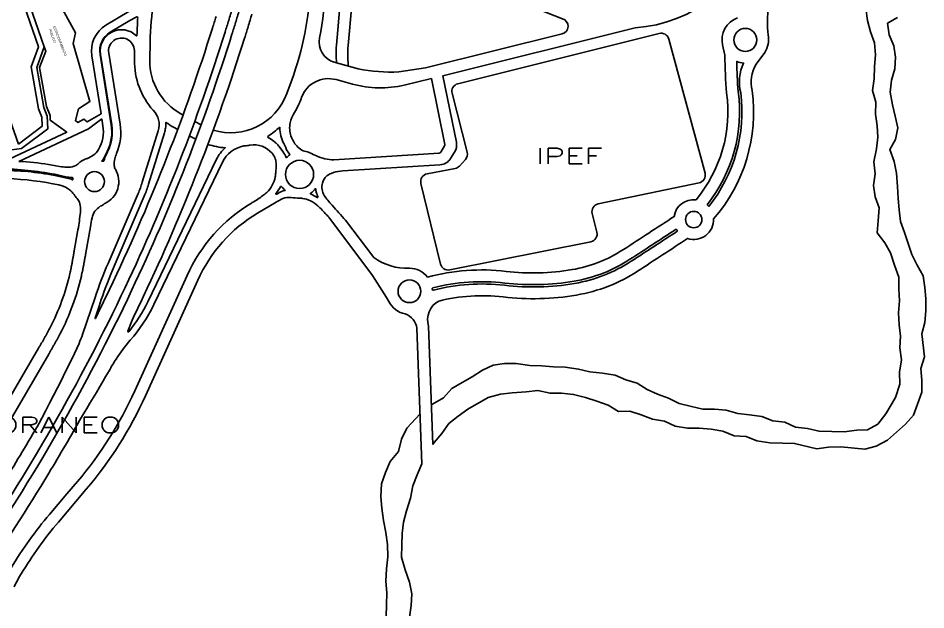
# Model space of a CAD drawing. Header units: millimetres. Extents: x 4374322 to 4409026, y 6503580 to 6534206.
# Drawn here: x 4380603 to 4381763, y 6528536 to 6529292 of the extents above; entities that cross this region are included whole.
import ezdxf

# ---------------------------------------------------------------- set-up
doc = ezdxf.new("R2010")
doc.units = ezdxf.units.MM
for name, color, linetype in [('LINEA CALLE', 252, 'Continuous'), ('NOMBRE BARRIO', 8, 'Continuous'), ('RIO', 252, 'Continuous')]:
    doc.layers.add(name, color=color, linetype=linetype)
doc.styles.add('ROMANS', font='romans')
doc.styles.add('S1', font='ROMANS')
doc.styles.get("Standard").update_dxf_attribs({"font": 'arial.ttf'})

msp = doc.modelspace()

# ---------------------------------------------------------------- linework, layer by layer
at = {"layer": 'LINEA CALLE', "transparency": 33554687}
for points in [[(4381017.9, 6529096.8), (4381142.1, 6529104.6, 0.241117), (4381155.8, 6529112.8), (4381160.8, 6529120.7, 0.193023), (4381163.1, 6529133.6), (4381145.8, 6529218.5), (4381391.8, 6529279.7, 0.30373), (4381551.7, 6529404.4, 0.085267), (4381567.8, 6529466.3, -0.035451), (4381613.8, 6529604.2), (4381680.1, 6529772.7, 0.412585), (4381670.3, 6529795.3), (4381382.1, 6529911.2)], [(4380709, 6529169.6), (4380697.1, 6529244.1, -0.306364), (4380715.3, 6529283.1), (4380744.7, 6529300.7, 0.222376), (4380757.2, 6529319.3, -0.016653), (4380762.5, 6529346.6, 0.025173), (4380762.7, 6529348, -0.03894), (4380782.3, 6529411.7, -0.102694), (4380806.7, 6529442.2, 0.431401), (4380814.1, 6529538.2)], [(4380897.7, 6529438.7), (4380895.3, 6529439.7, 0.43938), (4380794.4, 6529389.5), (4380787.2, 6529364.6, 0.06598), (4380771.8, 6529261.6), (4380771.4, 6529238.2, 0.278021), (4380810.9, 6529169.9), (4380813.7, 6529168.4)], [(4380852.3, 6529149, 0.397578), (4380946.4, 6529195.8), (4380949.3, 6529203.8), (4380952.6, 6529212.8, 0.078302), (4380976.6, 6529333.8), (4380977.4, 6529352.6, 0.284233), (4380937.8, 6529422.6)], [(4381009.8, 6529235.1), (4381009.4, 6529243.6, -0.034581), (4381009.7, 6529257.4), (4381014.6, 6529311.5, -0.035414), (4381016.9, 6529325.4), (4381028.9, 6529376.5, -0.438837), (4381078.1, 6529394.1), (4381080.5, 6529393.2, 0.589615), (4381087.3, 6529398.7, -0.111724), (4381088.2, 6529420.6), (4381088.8, 6529422.9)], [(4381025, 6529230.9), (4381024.4, 6529243.2, -0.034581), (4381024.7, 6529257.1), (4381029.4, 6529309.1, -0.035414), (4381031.7, 6529323), (4381043.2, 6529371.6, -0.432922), (4381071.7, 6529380.5), (4381298.8, 6529291.2)], [(4381569.6, 6529341.9, 0.102826), (4381561.4, 6529270.7, -0.203625), (4381557.2, 6529248.2), (4381546.4, 6529233.1, 0.210014), (4381541.2, 6529199.4, -0.214753), (4381491.9, 6529035.6, -0.519136), (4381458.7, 6529010.5, 0.000163), (4381394.8, 6528968.8, -0.102585), (4381316.7, 6528938.2, -0.071563), (4381222.8, 6528935.8, 0.089695), (4381140.5, 6528930.6, 0.359157), (4381127.5, 6528898.4), (4381133.1, 6528747.3)], [(4380996.1, 6529333.1, -0.040234), (4380988.1, 6529266.7, 0.394051), (4381007, 6529235.9), (4381037.7, 6529227.4, 0.06107), (4381089.5, 6529223.4), (4381123.8, 6529228.5)], [(4380876.9, 6529304.9, -0.001359), (4380872.1, 6529289, -0.001464), (4380867.5, 6529274.3, -0.034455), (4380739.8, 6528948, -0.039458), (4380540.2, 6528600.1)], [(4380885.7, 6529302.2, -0.001359), (4380880.9, 6529286.3, -0.001464), (4380876.3, 6529271.6, -0.034455), (4380748.1, 6528944.1, -0.039876), (4380545.4, 6528591.4)], [(4380856, 6529294, -0.001464), (4380851.4, 6529279.4, -0.034742), (4380724.5, 6528955.3, -0.003479), (4380709.2, 6528923.6), (4380701.8, 6528908.4, -1), (4380701.3, 6528908.6), (4380706.5, 6528924), (4380709.3, 6528932.4, -0.019596), (4380725.8, 6528975.3), (4380764.2, 6529064.7, 0.026639), (4380769.7, 6529079.8), (4380790, 6529145.7, 0.041693), (4380791.3, 6529151.5, 0.051486), (4380791.9, 6529158.9, 0.02974), (4380801.5, 6529152.8), (4380806.9, 6529149.9), (4380806.9, 6529149.9)], [(4380755.5, 6529282.8, 0.007982), (4380754.8, 6529269.7, -0.653441), (4380754.3, 6529269.4, 0.724974), (4380708.3, 6529245.8), (4380722.6, 6529155.9, -0.155044), (4380717.4, 6529121.3), (4380716.4, 6529119.2), (4380715.5, 6529117.6, 0.066809), (4380712.7, 6529109.8, -0.392034), (4380711.8, 6529109.1), (4380710.2, 6529109.2, -0.496665), (4380710.1, 6529109.7, 0.064312), (4380713.8, 6529115.4), (4380716.8, 6529121.5, 0.155044), (4380722, 6529155.8), (4380707.7, 6529245.7, -0.306364), (4380720.8, 6529274), (4380745.7, 6529288.9), (4380753.1, 6529292.8, -0.022143), (4380754.7, 6529293.7, -0.527061), (4380755.8, 6529292.8, 0.006096), (4380755.5, 6529282.8)], [(4380901.8, 6529297.3, -0.001359), (4380897, 6529281.3, -0.001464), (4380892.4, 6529266.5, -0.034455), (4380763.3, 6528936.9, -0.00625), (4380748.6, 6528906), (4380743, 6528892.2, 0.858628), (4380744.4, 6528891.4, 0.059537), (4380768.8, 6528929.7), (4380856.6, 6529111.8, -0.101258), (4380867.8, 6529126.4, -0.05924), (4380845.5, 6529130.7)], [(4381021.6, 6529033.9), (4381057.6, 6528986.3, 0.169622), (4381103.1, 6528972.5, -0.231884), (4381126.4, 6528961.1, -0.095828), (4381226.6, 6528968.5, 0.071563), (4381311.1, 6528970.7, 0.102585), (4381376.8, 6528996.5, -0.000165), (4381441.3, 6529038.5, -0.404184), (4381469.4, 6529060, 0.210576), (4381508.5, 6529196.5, -0.024227), (4381506.4, 6529244.6), (4381503.4, 6529257.8, -0.379207), (4381522.4, 6529292.3)], [(4381298.8, 6529291.2), (4381298.8, 6529291.2, -0.761088), (4381298.3, 6529271.9), (4381123.8, 6529228.5)], [(4381161.6, 6529099.9), (4381125.7, 6529093.1, 0.430037), (4381117.8, 6529080.9), (4381142.9, 6528977.8, 0.401793), (4381154.6, 6528970.4), (4381335, 6529006.3, 0.429495), (4381342.7, 6529018.6), (4381336.7, 6529042.4, -0.426953), (4381344.3, 6529054.7), (4381473.3, 6529081.6, 0.431622), (4381480.9, 6529094), (4381434.5, 6529265.4, 0.408508), (4381422.4, 6529272.5), (4381164.9, 6529208.2, 0.415767), (4381157.7, 6529196), (4381176.9, 6529120.6, -0.249271), (4381174.7, 6529111.5), (4381167.2, 6529103.1, -0.166051), (4381161.6, 6529099.9)], [(4380586.2, 6528701.7, 0.008393), (4380629.8, 6528774.5), (4380633.2, 6528780.8), (4380638.3, 6528790.5), (4380643.3, 6528800.2), (4380648.4, 6528810), (4380653.4, 6528819.8), (4380658.3, 6528829.6), (4380663.2, 6528839.5), (4380668.1, 6528849.3), (4380672.9, 6528859.2, 0.023837), (4380680.9, 6528876.3, 0.015687), (4380685.3, 6528887.9), (4380701.3, 6528935.1, -0.019596), (4380718, 6528978.7), (4380756.4, 6529068, 0.026639), (4380761.6, 6529082.3), (4380781.9, 6529148.2, 0.285991), (4380775.6, 6529174.3, -0.190928), (4380751.9, 6529238.6), (4380751.9, 6529241.7), (4380751.6, 6529250.7, 1.064373), (4380718.8, 6529247.5), (4380733.3, 6529156.5, -0.140321), (4380728.8, 6529119.1, 0.037574), (4380726.6, 6529112.4, 0.08334), (4380725.8, 6529103.7, 0.111799), (4380727.4, 6529098.9, -0.439664), (4380713.9, 6529055.2, 0.003087), (4380713.6, 6529055.1, 0.029202), (4380713.4, 6529055, -0.007853), (4380708, 6529051.6, 0.211509), (4380697.5, 6529036.7, 0.005682), (4380695.4, 6529025.6), (4380689.6, 6528992.3), (4380689.4, 6528991.3), (4380689.2, 6528990.4), (4380689, 6528989.4), (4380688.9, 6528988.5), (4380688.7, 6528987.5), (4380688.5, 6528986.5), (4380688.4, 6528985.6), (4380688.2, 6528984.6), (4380688, 6528983.7), (4380687.9, 6528982.7), (4380687.7, 6528981.7), (4380687.5, 6528980.8), (4380687.3, 6528979.8), (4380687.1, 6528978.9), (4380687, 6528977.9), (4380686.8, 6528976.9), (4380686.6, 6528976), (4380686.4, 6528975), (4380686.2, 6528974), (4380686, 6528973.1), (4380685.8, 6528972.1), (4380685.7, 6528971.2), (4380685.5, 6528970.2), (4380685.3, 6528969.2), (4380685.1, 6528968.3), (4380684.9, 6528967.3), (4380684.6, 6528966.3), (4380684.4, 6528965.4), (4380684.2, 6528964.4), (4380684, 6528963.4), (4380683.8, 6528962.5, -0.063694), (4380656.9, 6528889.2), (4380656.5, 6528888.3), (4380656, 6528887.4), (4380655.6, 6528886.6), (4380655.1, 6528885.7), (4380654.6, 6528884.8), (4380654.2, 6528884), (4380653.7, 6528883.1), (4380653.2, 6528882.2), (4380652.7, 6528881.4), (4380652.3, 6528880.5), (4380651.8, 6528879.6), (4380651.3, 6528878.8), (4380650.8, 6528877.9), (4380650.3, 6528877.1), (4380649.9, 6528876.2), (4380649.4, 6528875.4), (4380648.9, 6528874.5), (4380648.4, 6528873.7), (4380647.9, 6528872.8), (4380647.4, 6528872), (4380646.9, 6528871.1), (4380646.5, 6528870.3), (4380646, 6528869.4), (4380645.5, 6528868.6), (4380645, 6528867.8), (4380644.5, 6528866.9), (4380644, 6528866.1), (4380643.5, 6528865.2), (4380643, 6528864.4), (4380642.5, 6528863.6), (4380642.1, 6528862.7), (4380538.9, 6528686, 0.01145)], [(4381483.5, 6529053.6, 0.204461), (4381523.4, 6529198.2, -0.020047), (4381521.4, 6529236.7, 0.076526), (4381530.2, 6529234.7, 0.172208), (4381526.5, 6529196.5, -0.202909), (4381485.7, 6529051.5)], [(4381096.5, 6529206.3, -0.119496), (4381030.3, 6529207.7), (4381009.3, 6529213.5, 0.390282), (4380965.3, 6529190.9), (4380964.7, 6529189.1, -0.051197), (4380956.1, 6529171.5, 0.087672), (4380950.7, 6529158.1, 0.134315), (4380951.7, 6529141.5, 0.102515), (4380959.2, 6529128.7, 0.079612), (4380965.7, 6529123.4, 0.077008), (4380969, 6529122.2, -0.058864), (4380975.8, 6529119.9, 0.015948), (4380984.3, 6529116.1, 0.120544), (4381006.6, 6529111.1)], [(4381006.6, 6529111.1), (4381141.1, 6529119.6, 0.241117), (4381143.1, 6529120.8), (4381148.1, 6529128.7, 0.193023), (4381148.4, 6529130.6), (4381131.2, 6529214.9), (4381096.5, 6529206.3)], [(4380604.1, 6529109, -0.027964), (4380642, 6529105), (4380658.3, 6529102.2, 0.049767), (4380667.5, 6529101.5, 0.110377), (4380676.6, 6529103.8, 0.069738), (4380679.2, 6529105.6, -0.11054), (4380690.8, 6529112.6, 0.019848), (4380691.6, 6529112.9, 0.044637), (4380698.9, 6529116.9, 0.118572), (4380705.8, 6529124.2, 0.170801), (4380711.4, 6529154.5), (4380710, 6529163.4)], [(4380829.9, 6529137.2, -0.005), (4380828.3, 6529138.1), (4380821.8, 6529141.7)], [(4380594, 6528589.5, -0.041521), (4380643, 6528657.9), (4380665.4, 6528684.2), (4380678.7, 6528699.8, 0.069963), (4380752, 6528815.7), (4380818.9, 6528963.3, -0.152837), (4380901.4, 6529055.8), (4380902.3, 6529056.4, 0.020604), (4380915.9, 6529065.3, 0.034437), (4380920.8, 6529069.4, 0.158096), (4380931.6, 6529089.2, 0.028786), (4380932.2, 6529094.5, -0.004793), (4380932.3, 6529095.1, 0.01651), (4380932.8, 6529104.7, 0.180437), (4380927.9, 6529118.9, -0.003802), (4380927.5, 6529119.4, 0.272104), (4380899.5, 6529129.7, 0.012197), (4380897.6, 6529129.5, -0.007784), (4380891.4, 6529128.7, 0.240358), (4380864.2, 6529108.1), (4380776.5, 6528926, -0.068547), (4380746.3, 6528880.5, 0.03813), (4380728.2, 6528856.5, 0.022024), (4380719.4, 6528841.5), (4380715.3, 6528834.5), (4380711.3, 6528827.6), (4380707.2, 6528820.7), (4380703.1, 6528813.9), (4380698.9, 6528807), (4380694.8, 6528800.2), (4380690.6, 6528793.3), (4380686.4, 6528786.5), (4380683.8, 6528782.3, -0.008053), (4380642.3, 6528710.7, -0.015605), (4380555.3, 6528575.9)], [(4380573.1, 6529097.1), (4380580.6, 6529097.4, -0.051876), (4380649.7, 6529090.9), (4380669.2, 6529086.7, -0.073516), (4380672.6, 6529085.5, 0.594381), (4380673, 6529085.8), (4380672.8, 6529087.9, 0.411297), (4380671.9, 6529088.6, -0.068136), (4380664.1, 6529089.4), (4380661.9, 6529089.9), (4380650, 6529092.5, 0.043523), (4380580.5, 6529099.5), (4380573, 6529099.3)], [(4381017.9, 6529096.8, 0.051909), (4381006.2, 6529094.8, 0.042104), (4381002, 6529093.2, 0.060893), (4380997.6, 6529090.5, 0.168363), (4380991.8, 6529081.4, 0.194576), (4380994.3, 6529065.4, 0.040847), (4380998.8, 6529059.3, 0.004237), (4381004.3, 6529052.9, 0.008073), (4381021.6, 6529033.9, 0.008073)], [(4380519.1, 6528681.9), (4380629.1, 6528870.3), (4380629.6, 6528871.1), (4380630.1, 6528872), (4380630.6, 6528872.8), (4380631.1, 6528873.6), (4380631.5, 6528874.5), (4380632, 6528875.3), (4380632.5, 6528876.1), (4380633, 6528877), (4380633.5, 6528877.8), (4380634, 6528878.6), (4380634.4, 6528879.5), (4380634.9, 6528880.3), (4380635.4, 6528881.1), (4380635.9, 6528881.9), (4380636.3, 6528882.8), (4380636.8, 6528883.6), (4380637.3, 6528884.4), (4380637.7, 6528885.3), (4380638.2, 6528886.1), (4380638.7, 6528886.9), (4380639.1, 6528887.8), (4380639.6, 6528888.6), (4380640.1, 6528889.4), (4380640.5, 6528890.3), (4380641, 6528891.1), (4380641.4, 6528891.9), (4380641.9, 6528892.8), (4380642.3, 6528893.6), (4380642.7, 6528894.4), (4380643.2, 6528895.3), (4380643.6, 6528896.1, 0.063674), (4380669.2, 6528965.8), (4380669.4, 6528966.7), (4380669.6, 6528967.6), (4380669.8, 6528968.6), (4380670, 6528969.5), (4380670.2, 6528970.4), (4380670.4, 6528971.3), (4380670.6, 6528972.3), (4380670.8, 6528973.2), (4380670.9, 6528974.1), (4380671.1, 6528975.1), (4380671.3, 6528976), (4380671.5, 6528976.9), (4380671.7, 6528977.9), (4380671.9, 6528978.8), (4380672, 6528979.7), (4380672.2, 6528980.7), (4380672.4, 6528981.6), (4380672.6, 6528982.6), (4380672.7, 6528983.5), (4380672.9, 6528984.4), (4380673.1, 6528985.4), (4380673.3, 6528986.3), (4380673.4, 6528987.3), (4380673.6, 6528988.2), (4380673.8, 6528989.2), (4380673.9, 6528990.1), (4380674.1, 6528991.1), (4380674.3, 6528992), (4380674.4, 6528993), (4380674.6, 6528993.9), (4380674.8, 6528994.9), (4380679, 6529018.9, 0.011447), (4380682.4, 6529041.4, 0.048112), (4380682.7, 6529050.3, 0.105861), (4380680.3, 6529059, 0.071362), (4380678.4, 6529061.6, -0.050721), (4380674.5, 6529066.5, 0.032086), (4380673.6, 6529067.7, 0.025568), (4380670.4, 6529071.2, 0.108559), (4380660.7, 6529077.2, 0.032435), (4380654.9, 6529078.9), (4380647.5, 6529080.4, 0.037847), (4380581.2, 6529087.6)], [(4381000.9, 6529036.3, 0.068656), (4380998.7, 6529039.1, 0.001383), (4380996.9, 6529041.1, 0.019801), (4380986, 6529052.3, 0.15342), (4380966.3, 6529061.8, 0.046525), (4380964.2, 6529062, -0.032369), (4380959.9, 6529062.1, 0.013452), (4380949.3, 6529062.8, 0.126289), (4380938.9, 6529060.5, 0.018652), (4380932.6, 6529057), (4380909.1, 6529043, 0.152837), (4380832.5, 6528957.1), (4380765.7, 6528809.5, -0.069963), (4380690.1, 6528690.1), (4380676.8, 6528674.5), (4380654.5, 6528648.2, 0.041521), (4380606.9, 6528581.8), (4380604.1, 6528577.1, 0.022631), (4380597.8, 6528565.4, 0.060006)], [(4381119, 6528722.7), (4381112.6, 6528895.9, 0.278503), (4381097.8, 6528914.1, -0.238154), (4381076.7, 6528930.1, 0.014957), (4381052.6, 6528968), (4381000.9, 6529036.3)], [(4381133.8, 6528944.4, -0.093078), (4381224.5, 6528950.7, 0.071563), (4381314.2, 6528953, 0.102585), (4381386.6, 6528981.4, -0.000149), (4381444.9, 6529019.4), (4381444.9, 6529019.4, 0.40934), (4381445.2, 6529020.8), (4381444.7, 6529021.6, 0.419104), (4381443.3, 6529021.9, 0.000149), (4381385, 6528983.9, -0.102585), (4381313.7, 6528956, -0.071563), (4381224.9, 6528953.6, 0.093039), (4381133, 6528947.3, 0.421228), (4381132.3, 6528946.1), (4381132.6, 6528945.1, 0.406106), (4381133.8, 6528944.4), (4381133.8, 6528944.4)]]:
    msp.add_lwpolyline(points, format="xyb", dxfattribs=at)
for points in [[(4380281, 6529248.9), (4380610.5, 6529363.8), (4380623.2, 6529331.9), (4380640.9, 6529337.9), (4380676.4, 6529273.2), (4380673.3, 6529259.6), (4380694.8, 6529185.4), (4380680, 6529176.1), (4380676.2, 6529161.2), (4380679.1, 6529158.9), (4380687.1, 6529162.8), (4380691.1, 6529159.4), (4380709, 6529169.6)], [(4380281.7, 6529239.4), (4380603.1, 6529351.5), (4380636.3, 6529255.3), (4380626.7, 6529229.1), (4380635.8, 6529178), (4380640.2, 6529167), (4380640.8, 6529150.6), (4380607.5, 6529125.5), (4380588.2, 6529122.9), (4380535.6, 6529117.6), (4380529.7, 6529134.2), (4380514.6, 6529176.7), (4380349.8, 6529120.4), (4380369.2, 6529065.5)], [(4380636.3, 6529255.3), (4380638.2, 6529249.9), (4380630.5, 6529228.8), (4380639.3, 6529179), (4380643.8, 6529167.7), (4380644.1, 6529161.9), (4380665.1, 6529146.3), (4380586, 6529109.4)], [(4380604.1, 6529109), (4380692.9, 6529150.8), (4380710, 6529163.4)], [(4380828.7, 6529160.1), (4380836.8, 6529155.6)], [(4381483.5, 6529053.6), (4381485.7, 6529051.5)]]:
    msp.add_lwpolyline(points, dxfattribs=at)
msp.add_lwpolyline([(4380603.3, 6529131.1), (4380633.7, 6529153.9), (4380633.3, 6529165.5), (4380629.1, 6529176), (4380619.6, 6529229.8), (4380629, 6529255.4), (4380599.9, 6529339.5), (4380537.5, 6529318.1)], close=True, dxfattribs=at)
for points in [[(4380930.6, 6529134.1, -0.022329), (4380933.4, 6529131.7, -0.046354), (4380936.6, 6529128.1), (4380941.5, 6529121.5, -0.078161), (4380945.4, 6529113.9, 0.508128), (4380945.9, 6529113.8, -0.044108), (4380949.6, 6529116.8, 0.493751), (4380949.9, 6529118.1, -0.041271), (4380946.2, 6529123.9), (4380945.1, 6529126.6), (4380942.5, 6529131.7, -0.121389), (4380937.6, 6529152.2, 0.652254), (4380937.1, 6529152.4, -0.023532), (4380930.3, 6529146.9, -0.026367), (4380922.3, 6529141, 0.612682), (4380922.4, 6529139.6, -0.059516)], [(4380932.7, 6529068.6), (4380932.5, 6529068.3, 0.842925), (4380933.5, 6529067.1), (4380935.1, 6529068.1, -0.080157), (4380944.1, 6529071.9, 0.567833), (4380944.2, 6529072.4, -0.057344), (4380939.8, 6529076.8, 0.582692), (4380938.4, 6529076.7, -0.058018)], [(4380985, 6529062.8, 0.777171), (4380986, 6529063.8, -0.010781), (4380984.1, 6529069.2, -0.049133), (4380983.4, 6529074, 0.627794), (4380983, 6529074.2, -0.075042), (4380977, 6529068.6, 0.635336), (4380977.1, 6529067.2, -0.053747)]]:
    msp.add_lwpolyline(points, format="xyb", close=True, dxfattribs=at)
for centre, radius in [((4381532.4, 6529264.3), 14.7), ((4380962.7, 6529092.4), 18), ((4380700.6, 6529083.2), 12.7), ((4381466.5, 6529034.7), 10.5), ((4381103.1, 6528943), 14.5)]:
    msp.add_circle(centre, radius, dxfattribs=at)
at = {"layer": 'RIO', "transparency": 33554687}
for points in [[(4381686.3, 6529304.4), (4381688.4, 6529289.1), (4381692.5, 6529274.5), (4381697.7, 6529260.5), (4381698.8, 6529245.2), (4381697.3, 6529230.4), (4381696.9, 6529214.5), (4381695, 6529199.7), (4381699.1, 6529184.5), (4381698.7, 6529169.2), (4381700.8, 6529154.5), (4381701.9, 6529139.8), (4381700, 6529124.9), (4381696.5, 6529108.5), (4381698.2, 6529093.2), (4381696.2, 6529078.4), (4381698.3, 6529063.7), (4381703.5, 6529049.6), (4381702.1, 6529033.2), (4381701.1, 6529017.9), (4381710.8, 6529005), (4381717.9, 6528992), (4381723.1, 6528976.4), (4381728.8, 6528960.9), (4381728.4, 6528946.1), (4381729.5, 6528930.8), (4381728.1, 6528915.5), (4381729.2, 6528900.2), (4381730.8, 6528885.5), (4381729.9, 6528870.7), (4381732, 6528855.4), (4381729.6, 6528839.5), (4381729.7, 6528824.2), (4381724.2, 6528807.2), (4381711.8, 6528786.3), (4381701.7, 6528773.2), (4381688.7, 6528766), (4381675, 6528765.5), (4381658.8, 6528763.3), (4381643, 6528763.7), (4381626.7, 6528764.1), (4381611.8, 6528767.6), (4381596.5, 6528769.5), (4381583, 6528775.6), (4381567.6, 6528777.6), (4381553.7, 6528783.1), (4381537.8, 6528785), (4381523, 6528787), (4381508.1, 6528791), (4381492.8, 6528792.4), (4381478, 6528792.4), (4381463.6, 6528795.9), (4381447.7, 6528799.8), (4381434.2, 6528806.4), (4381420.3, 6528811.5), (4381406.8, 6528817.6), (4381394.2, 6528825.8), (4381379.8, 6528829.8), (4381365.9, 6528835.8), (4381350, 6528838.3), (4381333.6, 6528840.2), (4381319.2, 6528843.7), (4381302.3, 6528846.1), (4381287.1, 6528846.5), (4381271.7, 6528847.9), (4381257, 6528848.4), (4381239.6, 6528850.7), (4381224.8, 6528850.7), (4381210.1, 6528848.5), (4381196.6, 6528842.4), (4381183.2, 6528833.7), (4381170.3, 6528826.6), (4381157.4, 6528818.9), (4381146.7, 6528806.8), (4381132.7, 6528798.6), (4381131.2, 6528797.6)], [(4381726.9, 6529292.7), (4381714, 6529285.6), (4381716.1, 6529270.9), (4381722.2, 6529256.8), (4381724.3, 6529242.1), (4381723.4, 6529227.3), (4381719.4, 6529212.9), (4381717.5, 6529197.5), (4381720.6, 6529181.3), (4381723.8, 6529166.7), (4381727.4, 6529152), (4381724.4, 6529137.1), (4381717.3, 6529124.1), (4381722.5, 6529109), (4381725.6, 6529093.8), (4381726.8, 6529077), (4381727.9, 6529061.8), (4381729, 6529047), (4381730.6, 6529032.3), (4381735.7, 6529018.2), (4381745, 6528990.1), (4381752.1, 6528976.6), (4381759.8, 6528962.6), (4381761.9, 6528947.9), (4381763, 6528933.2), (4381763.1, 6528917.9), (4381761.7, 6528903), (4381758.2, 6528888.6), (4381761.4, 6528859.2), (4381756.9, 6528844.2), (4381758, 6528829.4), (4381758.1, 6528814.2), (4381752.6, 6528798.6), (4381747.5, 6528784.7), (4381737.3, 6528773.1), (4381725.5, 6528762.9), (4381714.2, 6528752.8), (4381699.7, 6528745), (4381685.1, 6528741.4), (4381654.5, 6528744.3), (4381638.7, 6528743.7), (4381624, 6528741.5), (4381595.3, 6528748.6), (4381580, 6528749), (4381563.7, 6528749.4), (4381547.3, 6528751.8), (4381533.3, 6528757.3), (4381518, 6528758.3), (4381503.5, 6528764.3), (4381488.7, 6528766.8), (4381473.4, 6528768.2), (4381458.6, 6528768.1), (4381442.7, 6528770.6), (4381429.2, 6528777.2), (4381413.9, 6528779.6), (4381399.4, 6528785.2), (4381385, 6528789.7), (4381370.2, 6528789.6), (4381357.2, 6528797.3), (4381342.7, 6528802.8), (4381328.3, 6528807.3), (4381312.9, 6528811.3), (4381297.6, 6528812.7), (4381282.8, 6528812.7), (4381267.4, 6528816.1), (4381252.2, 6528814.5), (4381234.4, 6528813.3), (4381219.7, 6528811.7), (4381203.6, 6528807.5), (4381177.8, 6528792.2), (4381165.4, 6528783.5), (4381153.6, 6528773.9), (4381144.4, 6528761.3), (4381134.7, 6528749.7), (4381133.1, 6528747.3)], [(4381116.7, 6528786.4), (4381099.8, 6528768.2), (4381092.8, 6528754.2), (4381089.3, 6528738.2), (4381078.6, 6528725.6), (4381072.6, 6528711.5), (4381067.5, 6528697.1), (4381066.7, 6528680.7), (4381067.7, 6528666), (4381069.9, 6528650.3), (4381073.1, 6528634.6), (4381075.2, 6528619.4), (4381075.3, 6528603.6), (4381073.9, 6528588.2), (4381073, 6528572.4), (4381074.1, 6528557.6), (4381073.7, 6528542.3), (4381073.2, 6528527.5)], [(4381119, 6528722.7), (4381118.9, 6528722.6), (4381112.9, 6528708.6), (4381107.3, 6528694.6), (4381104.4, 6528678.6), (4381099.4, 6528662.6), (4381095.4, 6528648.2), (4381094, 6528633.4), (4381093.5, 6528618.6), (4381093.1, 6528603.2), (4381097.8, 6528587.1), (4381103, 6528571.5), (4381106.2, 6528556.3), (4381105.2, 6528541.5), (4381103.3, 6528526.7)]]:
    msp.add_lwpolyline(points, dxfattribs=at)

# ---------------------------------------------------------------- texts
at = {"layer": 'NOMBRE BARRIO', "transparency": 33554687}
for s, p in [('ESTACIONAMIENTO', (4380647.6, 6529281.2)), ('PUBLICO', (4380642.2, 6529277.4))]:
    msp.add_text(s, height=3, rotation=291.2837, dxfattribs=at).set_placement(p)
at = {"layer": 'NOMBRE BARRIO', "linetype": 'Continuous', "transparency": 33554687, "style": 'S1', "width": 1.5}
msp.add_text('IPEF', height=20, rotation=359.9559, dxfattribs=at).set_placement((4381264.9, 6529105.8))
at = {"layer": 'NOMBRE BARRIO', "transparency": 33554687, "style": 'ROMANS', "width": 1.5}
msp.add_text('CONTEMPORANEO', height=20, dxfattribs=at).set_placement((4380389.1, 6528762.1))

doc.saveas('drawing.dxf')
